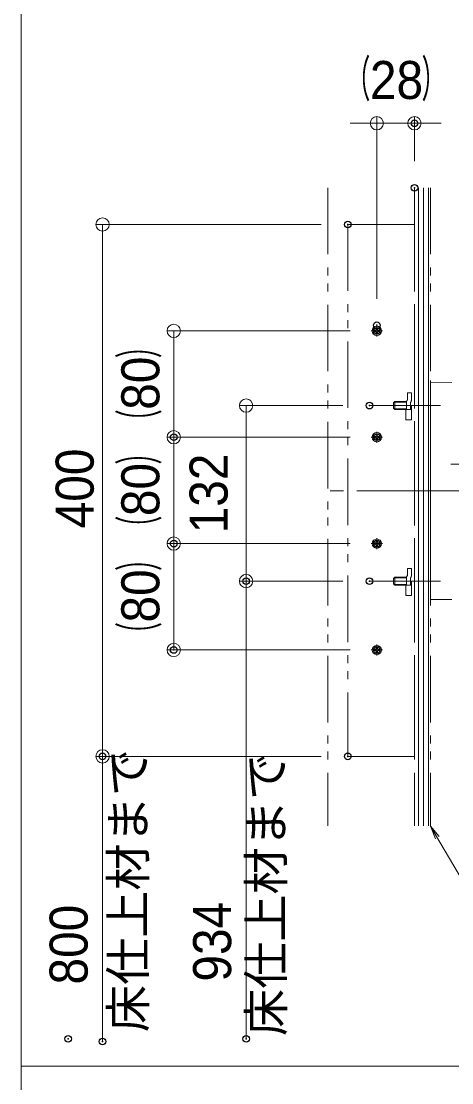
# Model space of a CAD drawing. Units: millimetres, scale not verified. Extents: x -2000 to 2000, y -1385 to 1385.
# Drawn here: x -335 to -11, y -208 to 591 of the extents above; entities that cross this region are included whole.
import ezdxf
from ezdxf.enums import TextEntityAlignment as Align

# ---------------------------------------------------------------- set-up
doc = ezdxf.new("R2010")
doc.units = ezdxf.units.MM
doc.header["$LTSCALE"] = 10
doc.header["$PDMODE"] = 32
doc.header["$PDSIZE"] = 5
for name, pattern in [('CHAIN2', [12, 9, -1, 1, -1]), ('DASHED1', [1.8, 1.2, -0.6]), ('DOUBLE_CHAIN1', [8.8, 5, -1, 0.6, -0.6, 0.6, -1])]:
    doc.linetypes.add(name, pattern=pattern)
for name, color, linetype, lineweight in [('0-1_green_continue', 4, 'Continuous', 9), ('0-2_09寸法A', 3, 'Continuous', 9), ('0-3_0', 7, 'Continuous', 9), ('0-6_zumenwaku', 6, 'Continuous', 9), ('0-C_Center', 1, 'CHAIN2', 9), ('0-E_フレーム', 2, 'Continuous', 9), ('1-1_SCREW', 3, 'CHAIN2', 9), ('1-2_vis', 1, 'Continuous', 9), ('1-3_ベースプレート', 2, 'DASHED1', 9), ('1-4_角パイプ', 7, 'Continuous', 9), ('1-5_ベースプレートカバー', 4, 'Continuous', 9), ('1-6_ナベ小ネジ', 1, 'CHAIN2', 9)]:
    doc.layers.add(name, color=color, linetype=linetype, lineweight=lineweight)
doc.layers.add('0-4_Defpoints', color=7, linetype='Continuous')
doc.styles.add('Arial', font='')
doc.styles.add('ＭＳ Ｐゴシック', font='')
doc.styles.get('Arial').set_extended_font_data('Arial')
doc.styles.get('ＭＳ Ｐゴシック').set_extended_font_data('MS PGothic')

# ---------------------------------------------------------------- blocks, each defined once
blk = doc.blocks.new('_ORIGIN')
at = {"layer": '0-3_0', "color": 3}
blk.add_line((0, 0), (-10, 0), dxfattribs=at)
blk.add_circle((0, 0), 5, dxfattribs=at)
blk = doc.blocks.new('_OPEN')
at = {"layer": '0-3_0'}
blk.add_line((0, 0), (-10, 0), dxfattribs=at)
blk.add_lwpolyline([(-10, 1.67), (0, 0), (-10, -1.67)], dxfattribs=at)

msp = doc.modelspace()

# ---------------------------------------------------------------- linework, layer by layer
at = {"layer": '0-1_green_continue', "color": 3}
msp.add_line((-27.35, 159.24), (-27.35, 318.94), dxfattribs=at)
at = {"layer": '0-2_09寸法A'}
for p, q in [((-67.59, 382.14), (-67.59, 519.06)), ((-39.35, 485.52), (-39.35, 519.06)), ((-77.59, 514.06), (-87.59, 514.06)), ((-67.59, 514.06), (-39.35, 514.06)), ((-29.35, 514.06), (-19.35, 514.06)), ((-109.35, 437.94), (-278.63, 437.94)), ((-273.63, 427.94), (-273.63, 47.94)), ((-87.59, 357.94), (-225.16, 357.94)), ((-220.16, 347.94), (-220.16, 287.94)), ((-93.03, 301.74), (-170.8, 301.74)), ((-165.8, 291.74), (-165.8, 179.74)), ((-87.59, 277.94), (-225.16, 277.94)), ((-87.59, 277.94), (-225.16, 277.94)), ((-220.16, 267.94), (-220.16, 207.94)), ((-87.59, 197.94), (-225.16, 197.94)), ((-87.59, 197.94), (-225.16, 197.94)), ((-220.16, 187.94), (-220.16, 127.94)), ((-93.03, 169.74), (-170.8, 169.74)), ((-93.03, 169.74), (-165.8, 169.74)), ((-165.8, 159.74), (-165.8, -174.54)), ((-87.59, 117.94), (-225.16, 117.94)), ((-109.35, 37.94), (-278.63, 37.94)), ((-109.35, 37.94), (-273.63, 37.94)), ((-273.63, 27.94), (-273.63, -176.52))]:
    msp.add_line(p, q, dxfattribs=at)
at = {"layer": '0-2_09寸法A', "color": 1}
msp.add_lwpolyline([(272.88, -99.59), (22.86, -99.59), (-26.84, -15.47)], dxfattribs=at)
at = {"layer": '0-3_0', "color": 3, "linetype": 'DOUBLE_CHAIN1'}
msp.add_line((-104.35, 465.52), (-104.35, -14.19), dxfattribs=at)
at = {"layer": '0-3_0', "color": 1, "linetype": 'DOUBLE_CHAIN1'}
for p, q in [((-39.35, 465.52), (-39.35, -14.19)), ((-27.35, 465.52), (-27.35, -14.19))]:
    msp.add_line(p, q, dxfattribs=at)
at = {"layer": '0-3_0'}
for p, q in [((-36.4, -14.19), (-36.4, 465.52)), ((-32.59, -14.19), (-32.59, 465.52)), ((-28.78, -14.19), (-28.78, 465.52)), ((-49.35, 304.74), (-49.25, 304.74))]:
    msp.add_line(p, q, dxfattribs=at)
at = {"layer": '0-3_0', "color": 2, "linetype": 'DASHED1'}
msp.add_line((-27.34, 187.44), (-27.34, 159.24), dxfattribs=at)
at = {"layer": '0-3_0'}
msp.add_lwpolyline([(-27.34, 165.44), (-27.34, 163.49), (-27.34, 161.62), (-27.34, 159.89), (-27.34, 158.37), (-27.34, 157.13), (-27.34, 156.21), (-27.34, 155.64), (-27.34, 155.44)], dxfattribs=at)
at = {"layer": '0-4_Defpoints'}
for p in [(-39.35, 514.06), (-39.35, 465.52), (-89.35, 437.94), (-67.59, 362.14), (-67.59, 357.94), (-73.03, 301.74), (-220.16, 277.94), (-67.59, 277.94), (-220.16, 197.94), (-67.59, 197.94), (-67.59, 197.94), (-165.8, 169.74), (-73.03, 169.74), (-73.03, 169.74), (-220.16, 117.94), (-67.59, 117.94), (-273.63, 37.94), (-89.35, 37.94), (-299.48, -174.54), (-273.63, -176.52), (-273.63, -176.52), (-165.8, -174.54)]:
    msp.add_point(p, dxfattribs=at)
at = {"layer": '0-6_zumenwaku'}
for p, q in [((-334.68, 1384.97), (-334.68, -1385.03)), ((1290.13, -195.04), (-334.68, -195.04))]:
    msp.add_line(p, q, dxfattribs=at)
at = {"layer": '0-C_Center', "color": 2, "linetype": 'DASHED1'}
for p, q in [((-48.15, 301.74), (-41.65, 301.74)), ((-48.15, 169.74), (-41.65, 169.74)), ((-39.35, 169.74), (-39.35, 160.34))]:
    msp.add_line(p, q, dxfattribs=at)
at = {"layer": '0-C_Center'}
for p, q in [((515.92, 257.74), (-12.06, 257.74)), ((7.32, 237.63), (-103.82, 237.63))]:
    msp.add_line(p, q, dxfattribs=at)
at = {"layer": '0-E_フレーム'}
for p, q in [((-27.35, 319.38), (-11.33, 319.24)), ((-27.35, 310.88), (-27.35, 319.38)), ((-27.35, 310.88), (-27.35, 164.38))]:
    msp.add_line(p, q, dxfattribs=at)
msp.add_lwpolyline([(-11.33, 156.02), (-27.35, 155.88), (-27.35, 164.38)], dxfattribs=at)
at = {"layer": '1-1_SCREW'}
for p, q in [((-19.65, 301.74), (-73.03, 301.74)), ((-19.65, 169.74), (-73.03, 169.74))]:
    msp.add_line(p, q, dxfattribs=at)
at = {"layer": '1-2_vis', "linetype": 'DOUBLE_CHAIN1'}
for p, q in [((-39.35, 437.94), (-39.35, 37.94)), ((-39.35, 37.94), (-89.35, 37.94))]:
    msp.add_line(p, q, dxfattribs=at)
at = {"layer": '1-2_vis'}
for p, q in [((-68.09, 359.32), (-68.09, 360.04)), ((-68.09, 360.04), (-67.09, 360.04)), ((-67.09, 360.04), (-67.09, 359.32)), ((-69.69, 358.44), (-68.97, 358.44)), ((-69.69, 357.44), (-69.69, 358.44)), ((-69.69, 358.44), (-68.97, 358.44)), ((-69.69, 357.44), (-69.69, 358.44)), ((-68.97, 357.44), (-69.69, 357.44)), ((-68.97, 357.44), (-69.69, 357.44)), ((-68.09, 355.84), (-68.09, 356.57)), ((-67.09, 355.84), (-68.09, 355.84)), ((-67.09, 356.57), (-67.09, 355.84)), ((-66.22, 358.44), (-65.49, 358.44)), ((-65.49, 357.44), (-66.22, 357.44)), ((-65.49, 358.44), (-65.49, 357.44)), ((-69.69, 278.44), (-68.97, 278.44)), ((-69.69, 277.44), (-69.69, 278.44)), ((-68.97, 277.44), (-69.69, 277.44)), ((-68.09, 275.84), (-68.09, 276.57)), ((-67.09, 275.84), (-68.09, 275.84)), ((-67.09, 276.57), (-67.09, 275.84)), ((-66.22, 278.44), (-65.49, 278.44)), ((-65.49, 277.44), (-66.22, 277.44)), ((-65.49, 278.44), (-65.49, 277.44)), ((-68.09, 199.32), (-68.09, 200.04)), ((-68.09, 200.04), (-67.09, 200.04)), ((-67.09, 200.04), (-67.09, 199.32)), ((-69.69, 198.44), (-68.97, 198.44)), ((-69.69, 197.44), (-69.69, 198.44)), ((-68.97, 197.44), (-69.69, 197.44)), ((-68.09, 195.84), (-68.09, 196.57)), ((-67.09, 195.84), (-68.09, 195.84)), ((-67.09, 196.57), (-67.09, 195.84)), ((-66.22, 198.44), (-65.49, 198.44)), ((-65.49, 197.44), (-66.22, 197.44)), ((-65.49, 198.44), (-65.49, 197.44)), ((-68.09, 119.32), (-68.09, 120.04)), ((-68.09, 120.04), (-67.09, 120.04)), ((-67.09, 120.04), (-67.09, 119.32)), ((-69.69, 118.44), (-68.97, 118.44)), ((-69.69, 117.44), (-69.69, 118.44)), ((-69.69, 118.44), (-68.97, 118.44)), ((-69.69, 117.44), (-69.69, 118.44)), ((-68.97, 117.44), (-69.69, 117.44)), ((-68.97, 117.44), (-69.69, 117.44)), ((-68.09, 115.84), (-68.09, 116.57)), ((-67.09, 115.84), (-68.09, 115.84)), ((-67.09, 116.57), (-67.09, 115.84)), ((-66.22, 118.44), (-65.49, 118.44)), ((-65.49, 117.44), (-66.22, 117.44)), ((-65.49, 118.44), (-65.49, 117.44))]:
    msp.add_line(p, q, dxfattribs=at)
at = {"layer": '1-2_vis', "linetype": 'DOUBLE_CHAIN1'}
msp.add_lwpolyline([(-39.35, 437.94), (-89.35, 437.94), (-89.35, 37.94)], dxfattribs=at)
at = {"layer": '1-2_vis'}
for centre in [(-67.59, 357.94), (-67.59, 277.94), (-67.59, 197.94), (-67.59, 117.94)]:
    msp.add_circle(centre, 3.5, dxfattribs=at)
for centre, start, end in [((-68.97, 359.32), 270, 0), ((-68.97, 359.32), 270, 0), ((-66.22, 359.32), 180, 270), ((-68.97, 356.57), 0, 90), ((-68.97, 356.57), 0, 90), ((-66.22, 356.57), 90, 180), ((-68.97, 279.32), 270, 0), ((-68.97, 276.57), 0, 90), ((-66.22, 279.32), 180, 270), ((-66.22, 276.57), 90, 180), ((-68.97, 199.32), 270, 0), ((-68.97, 196.57), 0, 90), ((-66.22, 199.32), 180, 270), ((-66.22, 196.57), 90, 180), ((-68.97, 119.32), 270, 0), ((-68.97, 119.32), 270, 0), ((-68.97, 116.57), 0, 90), ((-68.97, 116.57), 0, 90), ((-66.22, 119.32), 180, 270), ((-66.22, 116.57), 90, 180)]:
    msp.add_arc(centre, 0.875, start, end, dxfattribs=at)
at = {"layer": '1-3_ベースプレート'}
for p, q in [((-51.85, 304.24), (-54.65, 304.24)), ((-51.85, 304.74), (-54.15, 304.74)), ((-54.15, 298.74), (-54.15, 304.74)), ((-51.85, 304.74), (-45.3, 304.74)), ((-51.85, 304.24), (-45.4, 304.24)), ((-45.4, 303.96), (-45.4, 298.74)), ((-44.65, 311.34), (-44.65, 305.94)), ((-41.65, 311.34), (-44.65, 311.34)), ((-42.4, 298.74), (-42.4, 303.96)), ((-41.65, 305.94), (-41.65, 311.34)), ((-54.15, 298.74), (-55.15, 299.74)), ((-51.85, 299.24), (-54.65, 299.24)), ((-54.15, 298.74), (-51.85, 298.74)), ((-51.85, 299.24), (-45.4, 299.24)), ((-51.85, 298.74), (-45.85, 298.74)), ((-45.85, 298.74), (-45.85, 290.94)), ((-41.65, 298.74), (-45.85, 298.74)), ((-41.65, 301.74), (-41.65, 292.34)), ((-41.65, 298.74), (-41.65, 290.94)), ((-41.65, 290.94), (-45.85, 290.94)), ((-44.65, 179.34), (-44.65, 173.94)), ((-41.65, 179.34), (-44.65, 179.34)), ((-41.65, 173.94), (-41.65, 179.34)), ((-54.15, 166.74), (-55.15, 167.74)), ((-51.85, 172.24), (-54.65, 172.24)), ((-54.15, 166.74), (-54.15, 172.74)), ((-51.85, 172.74), (-54.15, 172.74)), ((-51.85, 172.74), (-45.3, 172.74)), ((-51.85, 172.24), (-45.4, 172.24)), ((-45.4, 171.96), (-45.4, 166.74)), ((-42.4, 166.74), (-42.4, 171.96)), ((-41.65, 160.34), (-41.65, 169.74)), ((-51.85, 167.24), (-54.65, 167.24)), ((-54.15, 166.74), (-51.85, 166.74)), ((-51.85, 167.24), (-45.4, 167.24)), ((-51.85, 166.74), (-45.85, 166.74)), ((-45.85, 166.74), (-45.85, 158.94)), ((-41.65, 166.74), (-45.85, 166.74)), ((-41.65, 166.74), (-41.65, 158.94)), ((-41.65, 158.94), (-45.85, 158.94))]:
    msp.add_line(p, q, dxfattribs=at)
for points in [[(-55.15, 299.74), (-55.15, 303.74), (-54.15, 304.74)], [(-55.15, 167.74), (-55.15, 171.74), (-54.15, 172.74)]]:
    msp.add_lwpolyline(points, dxfattribs=at)
for centre, start, end in [((-42.4, 303.96), 138.59038, 180), ((-44.65, 305.94), 318.59038, 0), ((-42.4, 171.96), 138.59038, 180), ((-44.65, 173.94), 318.59038, 0)]:
    msp.add_arc(centre, 3, start, end, dxfattribs=at)
at = {"layer": '1-4_角パイプ'}
msp.add_line((-27.35, 320.71), (-27.35, 155.71), dxfattribs=at)
at = {"layer": '1-5_ベースプレートカバー'}
msp.add_line((-27.35, 159.24), (-27.35, 155.44), dxfattribs=at)
at = {"layer": '1-6_ナベ小ネジ'}
for p, q in [((-67.59, 353.74), (-67.59, 362.14)), ((-71.79, 357.94), (-63.39, 357.94)), ((-71.79, 357.94), (-63.39, 357.94)), ((-67.59, 273.74), (-67.59, 282.14)), ((-71.79, 277.94), (-63.39, 277.94)), ((-67.59, 193.74), (-67.59, 202.14)), ((-71.79, 197.94), (-63.39, 197.94)), ((-67.59, 113.74), (-67.59, 122.14)), ((-71.79, 117.94), (-63.39, 117.94)), ((-71.79, 117.94), (-63.39, 117.94))]:
    msp.add_line(p, q, dxfattribs=at)

# ---------------------------------------------------------------- block references
at = {"layer": '0-2_09寸法A'}
msp.add_blockref('_ORIGIN', (-67.59, 514.06), dxfattribs=at)
for name, p, rotation in [('_ORIGIN', (-39.35, 514.06), 180), ('_ORIGIN', (-273.63, 437.94), 90), ('_ORIGIN', (-220.16, 357.94), 90), ('_ORIGIN', (-165.8, 301.74), 90), ('_ORIGIN', (-220.16, 277.94), 270), ('_ORIGIN', (-220.16, 277.94), 90), ('_ORIGIN', (-220.16, 197.94), 270), ('_ORIGIN', (-220.16, 197.94), 90), ('_ORIGIN', (-165.8, 169.74), 270), ('_ORIGIN', (-165.8, 169.74), 90), ('_ORIGIN', (-220.16, 117.94), 270), ('_ORIGIN', (-273.63, 37.94), 270), ('_ORIGIN', (-273.63, 37.94), 90), ('_OPEN', (-27.35, -14.62), 121.08162)]:
    msp.add_blockref(name, p, dxfattribs=dict(at, rotation=rotation))

# ---------------------------------------------------------------- texts
at = {"layer": '0-2_09寸法A', "color": 1}
for s, height, style, width, p in [('（', 27.13, 'ＭＳ Ｐゴシック', 0.5, (-90.97, 525.96)), ('28', 28.59, 'Arial', 0.9, (-72.8, 523.76)), ('）', 27.13, 'ＭＳ Ｐゴシック', 0.5, (-34, 525.96))]:
    msp.add_text(s, height=height, dxfattribs=dict(at, style=style, width=width)).set_placement(p, align=Align.BOTTOM_LEFT)
for s, height, style, width, p in [('）', 27.13, 'ＭＳ Ｐゴシック', 0.5, (-224.56, 337.42)), ('80', 28.59, 'Arial', 0.9, (-222.36, 298.62)), ('（', 27.13, 'ＭＳ Ｐゴシック', 0.5, (-224.56, 280.44)), ('400', 28.59, 'Arial', 0.9, (-271.7, 209.46)), ('132', 28.59, 'Arial', 0.9, (-171.08, 205.67)), ('）', 27.13, 'ＭＳ Ｐゴシック', 0.5, (-224.56, 257.42)), ('80', 28.59, 'Arial', 0.9, (-222.36, 218.62)), ('（', 27.13, 'ＭＳ Ｐゴシック', 0.5, (-224.56, 200.44)), ('）', 27.13, 'ＭＳ Ｐゴシック', 0.5, (-224.56, 177.42)), ('80', 28.59, 'Arial', 0.9, (-222.36, 138.62)), ('（', 27.13, 'ＭＳ Ｐゴシック', 0.5, (-224.56, 120.44)), ('800', 28.59, 'Arial', 0.9, (-276.24, -133.64)), ('934', 28.59, 'Arial', 0.9, (-168.45, -131.44))]:
    msp.add_text(s, height=height, rotation=90, dxfattribs=dict(at, style=style, width=width)).set_placement(p, align=Align.BOTTOM_LEFT)
at = {"layer": '0-2_09寸法A', "color": 1, "style": 'ＭＳ Ｐゴシック'}
for p in [(-233.57, -169.49), (-129.94, -172.41)]:
    msp.add_text('床仕上材まで', height=26.03, rotation=90, dxfattribs=at).set_placement(p, align=Align.BOTTOM_LEFT)

doc.saveas('drawing.dxf')
